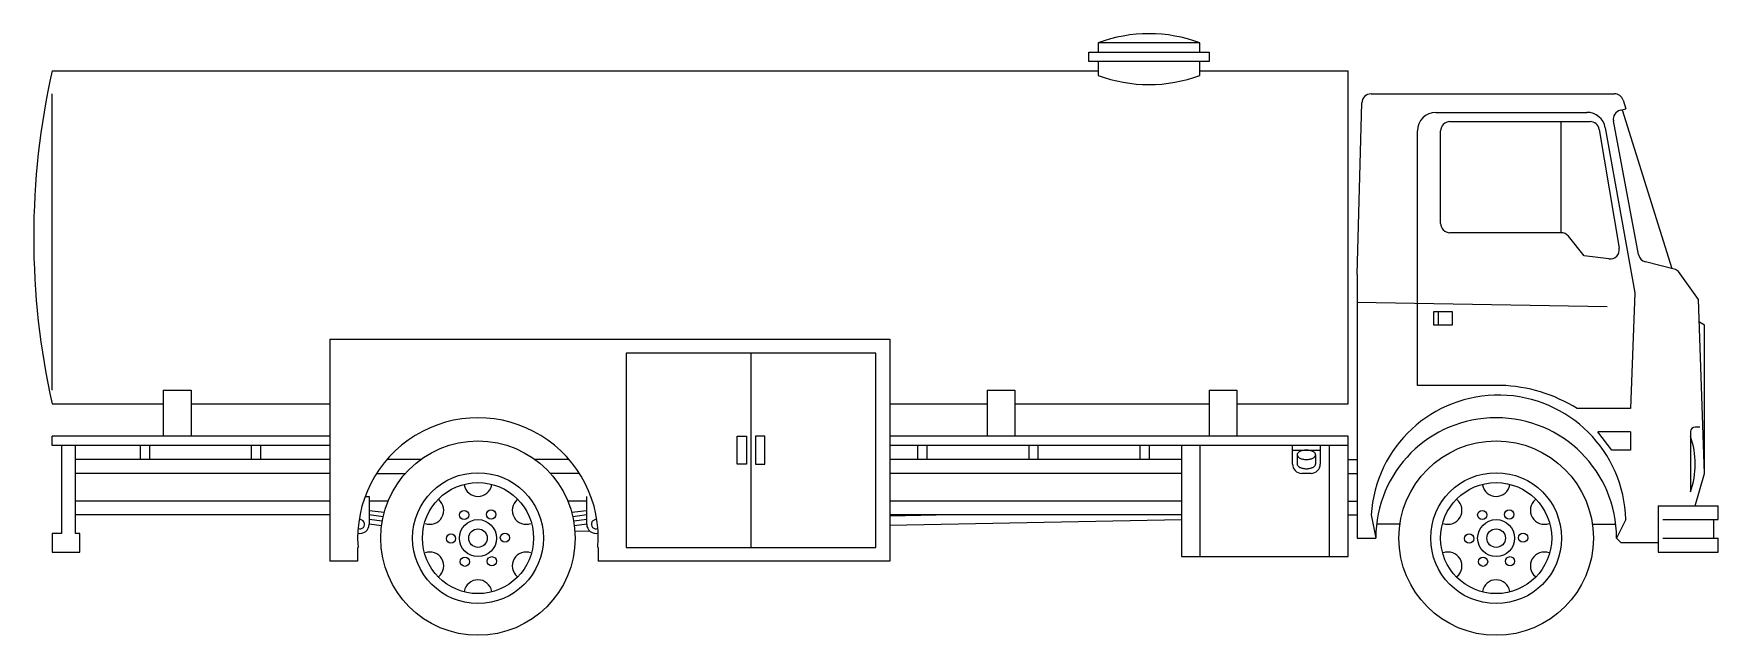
# Model space of a CAD drawing. Header units: millimetres. Extents: x -3081.6 to -3074.32, y 1832.29 to 1834.89.
import ezdxf

# ---------------------------------------------------------------- set-up
doc = ezdxf.new("R2010")
doc.units = ezdxf.units.MM
doc.header["$LTSCALE"] = 10
doc.layers.add('Veículos', color=2, linetype='Continuous')

msp = doc.modelspace()

# ---------------------------------------------------------------- linework, layer by layer
at = {"layer": 'Veículos'}
for p, q in [((-3077.0444, 1834.8108), (-3076.5244, 1834.8108)), ((-3077.0444, 1834.7708), (-3077.0444, 1834.8108)), ((-3076.5644, 1834.8508), (-3077.0044, 1834.8508)), ((-3077.0044, 1834.8508), (-3077.0044, 1834.8108)), ((-3076.5644, 1834.8108), (-3076.5644, 1834.8508)), ((-3076.5244, 1834.8108), (-3076.5244, 1834.7708)), ((-3081.5244, 1834.7308), (-3077.0044, 1834.7308)), ((-3076.5244, 1834.7708), (-3077.0444, 1834.7708)), ((-3077.0044, 1834.7708), (-3077.0044, 1834.7108)), ((-3076.5644, 1834.7108), (-3076.5644, 1834.7708)), ((-3076.5644, 1834.7308), (-3075.9244, 1834.7308)), ((-3075.9244, 1833.2908), (-3075.9244, 1834.7308)), ((-3081.5244, 1833.3508), (-3081.5244, 1834.6308)), ((-3075.8844, 1833.8508), (-3075.8649, 1834.5919)), ((-3075.8249, 1834.6308), (-3074.7734, 1834.6308)), ((-3074.7484, 1834.5603), (-3074.7236, 1834.5668)), ((-3074.7404, 1834.5624), (-3074.5258, 1833.8762)), ((-3074.7354, 1834.6032), (-3074.7236, 1834.5668)), ((-3075.5444, 1834.5508), (-3074.8919, 1834.5508)), ((-3075.4844, 1834.5108), (-3074.8786, 1834.5108)), ((-3075.0036, 1834.0308), (-3075.0036, 1834.5108)), ((-3074.6691, 1833.936), (-3074.7775, 1834.5142)), ((-3075.6244, 1833.3708), (-3075.6244, 1834.4708)), ((-3075.5244, 1834.0708), (-3075.5244, 1834.4708)), ((-3074.8391, 1834.477), (-3074.7526, 1833.9633)), ((-3074.813, 1834.4843), (-3074.6844, 1833.7708)), ((-3075.0036, 1834.0308), (-3075.4844, 1834.0308)), ((-3074.9044, 1833.9308), (-3074.9724, 1834.0158)), ((-3074.797, 1833.9174), (-3074.9044, 1833.9308)), ((-3075.8844, 1833.8508), (-3075.8844, 1832.7108)), ((-3074.5151, 1833.8735), (-3074.6395, 1833.9046)), ((-3074.4093, 1833.7428), (-3074.4965, 1833.863)), ((-3074.6844, 1833.7708), (-3074.7044, 1833.2708)), ((-3074.8044, 1833.7108), (-3075.8867, 1833.7298)), ((-3075.5544, 1833.6308), (-3075.5544, 1833.6908)), ((-3075.5544, 1833.6908), (-3075.4744, 1833.6908)), ((-3075.5344, 1833.6908), (-3075.5344, 1833.6308)), ((-3075.4744, 1833.6908), (-3075.4744, 1833.6308)), ((-3074.3844, 1832.9908), (-3074.4093, 1833.7428)), ((-3075.4744, 1833.6308), (-3075.5544, 1833.6308)), ((-3074.3844, 1833.6308), (-3074.4061, 1833.6438)), ((-3074.3844, 1832.9908), (-3074.3844, 1833.6308)), ((-3080.3244, 1833.5708), (-3077.9044, 1833.5708)), ((-3080.3244, 1833.5708), (-3080.3244, 1832.6108)), ((-3077.9044, 1833.5708), (-3077.9044, 1832.6108)), ((-3079.0444, 1833.5108), (-3079.0444, 1832.6708)), ((-3077.9644, 1833.5108), (-3079.0444, 1833.5108)), ((-3078.5044, 1832.6708), (-3078.5044, 1833.5108)), ((-3077.9644, 1832.6708), (-3077.9644, 1833.5108)), ((-3081.0444, 1833.3508), (-3080.9244, 1833.3508)), ((-3081.0444, 1833.3508), (-3081.0444, 1833.1508)), ((-3080.9244, 1833.3508), (-3080.9244, 1833.1508)), ((-3077.4844, 1833.3508), (-3077.3644, 1833.3508)), ((-3077.4844, 1833.3508), (-3077.4844, 1833.1508)), ((-3077.3644, 1833.3508), (-3077.3644, 1833.1508)), ((-3076.5244, 1833.3508), (-3076.5244, 1833.1508)), ((-3076.5244, 1833.3508), (-3076.4044, 1833.3508)), ((-3076.4044, 1833.3508), (-3076.4044, 1833.1508)), ((-3075.2644, 1833.3708), (-3075.6244, 1833.3708)), ((-3081.5244, 1833.2908), (-3081.0444, 1833.2908)), ((-3080.9244, 1833.2908), (-3080.3244, 1833.2908)), ((-3077.9044, 1833.2908), (-3077.4844, 1833.2908)), ((-3077.3644, 1833.2908), (-3076.5244, 1833.2908)), ((-3076.4044, 1833.2908), (-3075.9244, 1833.2908)), ((-3074.7044, 1833.2708), (-3074.9345, 1833.2708)), ((-3074.4044, 1833.1908), (-3074.4244, 1833.1908)), ((-3080.3244, 1833.1508), (-3081.5244, 1833.1508)), ((-3081.5244, 1833.1108), (-3081.5244, 1833.1508)), ((-3080.3244, 1833.1108), (-3081.5244, 1833.1108)), ((-3081.4844, 1833.1108), (-3081.4844, 1832.7308)), ((-3081.4244, 1832.7308), (-3081.4244, 1833.1108)), ((-3081.1444, 1833.1108), (-3081.1444, 1833.0508)), ((-3081.1044, 1833.1108), (-3081.1044, 1833.0508)), ((-3080.6644, 1833.1108), (-3080.6644, 1833.0508)), ((-3080.6244, 1833.1108), (-3080.6244, 1833.0508)), ((-3078.5644, 1833.0308), (-3078.5644, 1833.1508)), ((-3078.5644, 1833.1508), (-3078.5244, 1833.1508)), ((-3078.5244, 1833.1508), (-3078.5244, 1833.0308)), ((-3078.4444, 1833.1508), (-3078.4844, 1833.1508)), ((-3078.4844, 1833.1508), (-3078.4844, 1833.0308)), ((-3078.4444, 1833.0308), (-3078.4444, 1833.1508)), ((-3075.9244, 1833.1508), (-3077.9044, 1833.1508)), ((-3075.9244, 1833.1108), (-3077.9044, 1833.1108)), ((-3077.7844, 1833.1108), (-3077.7844, 1833.0508)), ((-3077.7444, 1833.1108), (-3077.7444, 1833.0508)), ((-3077.3044, 1833.1108), (-3077.3044, 1833.0508)), ((-3077.2644, 1833.1108), (-3077.2644, 1833.0508)), ((-3076.8244, 1833.1108), (-3076.8244, 1833.0508)), ((-3076.7844, 1833.1108), (-3076.7844, 1833.0508)), ((-3076.6444, 1833.1108), (-3076.6444, 1832.6308)), ((-3076.5644, 1833.1108), (-3076.5644, 1832.6308)), ((-3076.1644, 1833.0308), (-3076.1644, 1833.1108)), ((-3076.0444, 1833.1108), (-3076.0444, 1833.0308)), ((-3076.0044, 1832.6308), (-3076.0044, 1833.1108)), ((-3075.9244, 1832.6308), (-3075.9244, 1833.1508)), ((-3074.7844, 1833.0908), (-3074.8444, 1833.1708)), ((-3074.7044, 1833.1708), (-3074.8444, 1833.1708)), ((-3074.7044, 1833.1708), (-3074.7044, 1833.0908)), ((-3074.4444, 1833.1708), (-3074.4444, 1832.9108)), ((-3080.3244, 1833.0508), (-3081.4244, 1833.0508)), ((-3079.9309, 1833.0508), (-3080.0778, 1833.0508)), ((-3079.2909, 1833.0508), (-3079.4378, 1833.0508)), ((-3076.6444, 1833.0508), (-3077.9044, 1833.0508)), ((-3076.1644, 1833.0908), (-3076.0444, 1833.0908)), ((-3076.1444, 1833.0708), (-3076.1444, 1833.0308)), ((-3076.0644, 1833.0708), (-3076.0644, 1833.0308)), ((-3075.9244, 1833.0508), (-3075.8844, 1833.0508)), ((-3074.7044, 1833.0908), (-3074.7844, 1833.0908)), ((-3080.3244, 1832.9908), (-3081.4244, 1832.9908)), ((-3080.1225, 1832.9908), (-3079.9974, 1832.9908)), ((-3079.2462, 1832.9908), (-3079.3713, 1832.9908)), ((-3078.5244, 1833.0308), (-3078.5644, 1833.0308)), ((-3078.4844, 1833.0308), (-3078.4444, 1833.0308)), ((-3076.6444, 1832.9908), (-3077.9044, 1832.9908)), ((-3076.0844, 1832.9908), (-3076.1244, 1832.9908)), ((-3075.9244, 1832.9908), (-3075.8844, 1832.9908)), ((-3074.4244, 1832.8508), (-3074.3844, 1832.9908)), ((-3080.1722, 1832.8908), (-3080.1544, 1832.8908)), ((-3080.1544, 1832.8908), (-3080.1544, 1832.7708)), ((-3079.2144, 1832.7708), (-3079.2144, 1832.8908)), ((-3080.3244, 1832.8708), (-3081.4244, 1832.8708)), ((-3080.0727, 1832.8708), (-3080.1544, 1832.8708)), ((-3080.1544, 1832.8309), (-3080.0905, 1832.8228)), ((-3079.2144, 1832.8708), (-3079.296, 1832.8708)), ((-3079.2782, 1832.8228), (-3079.2156, 1832.8307)), ((-3076.6444, 1832.8708), (-3077.9044, 1832.8708)), ((-3075.9244, 1832.8708), (-3075.8844, 1832.8708)), ((-3074.5844, 1832.8508), (-3074.5844, 1832.6508)), ((-3074.5844, 1832.8508), (-3074.3244, 1832.8508)), ((-3074.3244, 1832.7908), (-3074.3244, 1832.8508)), ((-3080.3244, 1832.8108), (-3081.4244, 1832.8108)), ((-3080.0941, 1832.8031), (-3080.1544, 1832.8108)), ((-3080.098, 1832.7836), (-3080.1544, 1832.7908)), ((-3080.101, 1832.764), (-3080.1544, 1832.7708)), ((-3079.2144, 1832.8108), (-3079.2746, 1832.8031)), ((-3079.2144, 1832.7908), (-3079.2707, 1832.7836)), ((-3079.2144, 1832.7708), (-3079.2677, 1832.764)), ((-3079.2655, 1832.7413), (-3079.2026, 1832.7425)), ((-3076.6444, 1832.8108), (-3077.9044, 1832.8108)), ((-3077.9044, 1832.807), (-3077.7038, 1832.8108)), ((-3077.9044, 1832.767), (-3076.6444, 1832.7908)), ((-3075.9244, 1832.8108), (-3075.8844, 1832.8108)), ((-3075.8244, 1832.8108), (-3075.8044, 1832.7108)), ((-3075.7001, 1832.7708), (-3075.8013, 1832.7708)), ((-3074.8687, 1832.7708), (-3074.7674, 1832.7708)), ((-3074.7244, 1832.7908), (-3074.7644, 1832.7108)), ((-3074.5644, 1832.7908), (-3074.3244, 1832.7908)), ((-3074.3444, 1832.7108), (-3074.3444, 1832.7908)), ((-3081.5244, 1832.7308), (-3081.5244, 1832.6508)), ((-3081.4844, 1832.7308), (-3081.5244, 1832.7308)), ((-3081.4044, 1832.7308), (-3081.4244, 1832.7308)), ((-3081.4044, 1832.6508), (-3081.4044, 1832.7308)), ((-3080.2044, 1832.6708), (-3080.2044, 1832.6108)), ((-3079.1644, 1832.6708), (-3079.1644, 1832.6108)), ((-3079.0444, 1832.6708), (-3077.9644, 1832.6708)), ((-3075.8844, 1832.7108), (-3075.8044, 1832.7108)), ((-3074.7444, 1832.6908), (-3074.7644, 1832.7108)), ((-3074.5844, 1832.6908), (-3074.7444, 1832.6908)), ((-3074.5644, 1832.7108), (-3074.3244, 1832.7108)), ((-3074.3244, 1832.6508), (-3074.3244, 1832.7108)), ((-3081.5244, 1832.6508), (-3081.4044, 1832.6508)), ((-3080.2044, 1832.6108), (-3080.3244, 1832.6108)), ((-3077.9044, 1832.6108), (-3079.1644, 1832.6108)), ((-3076.6444, 1832.6308), (-3075.9244, 1832.6308)), ((-3074.5844, 1832.6508), (-3074.3244, 1832.6508))]:
    msp.add_line(p, q, dxfattribs=at)
msp.add_lwpolyline([(-3076.1044, 1833.0908, 0.051099), (-3076.1205, 1833.0892, 0.064948), (-3076.1326, 1833.085, 0.104203), (-3076.1419, 1833.0776, 0.174705), (-3076.1444, 1833.0708, 0.174705), (-3076.1419, 1833.064, 0.104203), (-3076.1326, 1833.0567, 0.064948), (-3076.1205, 1833.0525, 0.051099), (-3076.1044, 1833.0508, 0.051099), (-3076.0882, 1833.0525, 0.064948), (-3076.0761, 1833.0567, 0.104203), (-3076.0668, 1833.064, 0.174705), (-3076.0644, 1833.0708, 0.174705), (-3076.0668, 1833.0776, 0.104203), (-3076.0761, 1833.085, 0.064948), (-3076.0882, 1833.0892, 0.051099)], format="xyb", close=True, dxfattribs=at)
msp.add_lwpolyline([(-3076.1444, 1833.0308, 0.174705), (-3076.1419, 1833.024, 0.104203), (-3076.1326, 1833.0167, 0.064948), (-3076.1205, 1833.0125, 0.051099), (-3076.1044, 1833.0108, 0.051099), (-3076.0882, 1833.0125, 0.064948), (-3076.0761, 1833.0167, 0.104203), (-3076.0668, 1833.024, 0.174705), (-3076.0644, 1833.0308, 0.174705)], format="xyb", dxfattribs=at)
for centre, radius in [((-3079.6844, 1832.7108), 0.42), ((-3075.2844, 1832.7108), 0.42), ((-3079.6844, 1832.7108), 0.2828), ((-3075.2844, 1832.7108), 0.2828), ((-3079.6844, 1832.7108), 0.24), ((-3075.2844, 1832.7108), 0.24), ((-3079.7444, 1832.8108), 0.02), ((-3079.6278, 1832.8128), 0.02), ((-3075.3444, 1832.8108), 0.02), ((-3075.2278, 1832.8128), 0.02), ((-3079.6844, 1832.7108), 0.08), ((-3079.6844, 1832.7108), 0.04), ((-3075.2844, 1832.7108), 0.08), ((-3075.2844, 1832.7108), 0.04), ((-3079.801, 1832.7089), 0.02), ((-3079.5678, 1832.7128), 0.02), ((-3075.401, 1832.7089), 0.02), ((-3075.1678, 1832.7128), 0.02), ((-3079.741, 1832.6089), 0.02), ((-3079.6244, 1832.6108), 0.02), ((-3075.341, 1832.6089), 0.02), ((-3075.2244, 1832.6108), 0.02)]:
    msp.add_circle(centre, radius, dxfattribs=at)
for centre, radius, start, end in [((-3076.7844, 1834.2658), 0.625, 69.39031, 110.60969), ((-3078.3244, 1834.0108), 3.28, 167.31962, 192.68038), ((-3076.7844, 1835.2958), 0.625, 249.39031, 290.60969), ((-3075.8249, 1834.5908), 0.04, 90, 178.49256), ((-3074.7382, 1834.5216), 0.04, 104.74356, 190.61966), ((-3074.7734, 1834.5908), 0.04, 18.00416, 90), ((-3075.5444, 1834.4708), 0.08, 90, 180), ((-3075.4844, 1834.4708), 0.04, 90, 180), ((-3074.8919, 1834.4708), 0.08, 9.68879, 90), ((-3074.8786, 1834.4708), 0.04, 8.88066, 90), ((-3075.4844, 1834.0708), 0.04, 180, 270), ((-3075.0036, 1833.9908), 0.04, 38.65981, 90), ((-3074.7921, 1833.9571), 0.04, 262.87498, 8.88066), ((-3074.6298, 1833.9434), 0.04, 190.61966, 255.96376), ((-3074.5248, 1833.8347), 0.04, 45, 75.96376), ((-3075.2748, 1832.7783), 0.5506, 1.30473, 176.61201), ((-3075.2844, 1832.7108), 0.6603, 58.00513, 88.2643), ((-3079.6844, 1832.7108), 0.52, 355.58827, 184.41173), ((-3075.2844, 1832.7108), 0.5204, 0, 180), ((-3074.4244, 1833.1708), 0.02, 90, 180), ((-3074.7944, 1833.0308), 0.37, 341.07536, 18.92464), ((-3076.1244, 1833.0308), 0.04, 180, 270), ((-3076.0844, 1833.0308), 0.04, 270, 0), ((-3079.6844, 1832.9508), 0.06, 189.59407, 350.40593), ((-3075.2844, 1832.9508), 0.06, 189.59407, 350.40593), ((-3079.8922, 1832.8308), 0.06, 249.59407, 50.40593), ((-3079.4765, 1832.8308), 0.06, 129.59407, 290.40593), ((-3075.4922, 1832.8308), 0.06, 249.59407, 50.40593), ((-3075.0765, 1832.8308), 0.06, 129.59407, 290.40593), ((-3080.1944, 1832.7708), 0.04, 256.15885, 0), ((-3080.1944, 1832.7708), 0.02, 245.4292, 101.15113), ((-3079.1744, 1832.7708), 0.04, 180, 283.84115), ((-3079.1744, 1832.7708), 0.02, 78.84887, 294.5708), ((-3079.8922, 1832.5908), 0.06, 309.59407, 110.40593), ((-3079.4765, 1832.5908), 0.06, 69.59407, 230.40593), ((-3075.4922, 1832.5908), 0.06, 309.59407, 110.40593), ((-3075.0765, 1832.5908), 0.06, 69.59407, 230.40593), ((-3079.6844, 1832.4708), 0.06, 9.59407, 170.40593), ((-3075.2844, 1832.4708), 0.06, 9.59407, 170.40593)]:
    msp.add_arc(centre, radius, start, end, dxfattribs=at)

doc.saveas('drawing.dxf')
